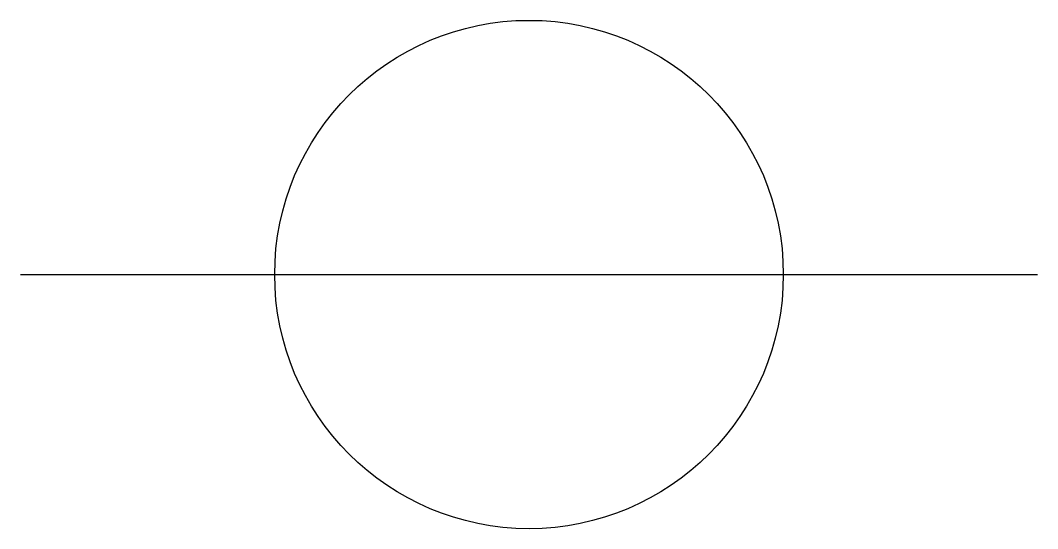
# Model space of a CAD drawing. Header units: metres. Extents: x 0 to 20, y 5 to 15.
import ezdxf

# ---------------------------------------------------------------- set-up
doc = ezdxf.new("R2010")
doc.units = ezdxf.units.M

msp = doc.modelspace()

# ---------------------------------------------------------------- linework, layer by layer
msp.add_line((0, 10), (20, 10))
msp.add_line((0, 10), (20, 10))
msp.add_line((0, 10), (20, 10))
msp.add_line((0, 10), (20, 10))
msp.add_line((0, 10), (20, 10))
msp.add_circle((10, 10), 5)
msp.add_circle((10, 10), 5)
msp.add_circle((10, 10), 5)
msp.add_circle((10, 10), 5)
msp.add_circle((10, 10), 5)

doc.saveas('drawing.dxf')
